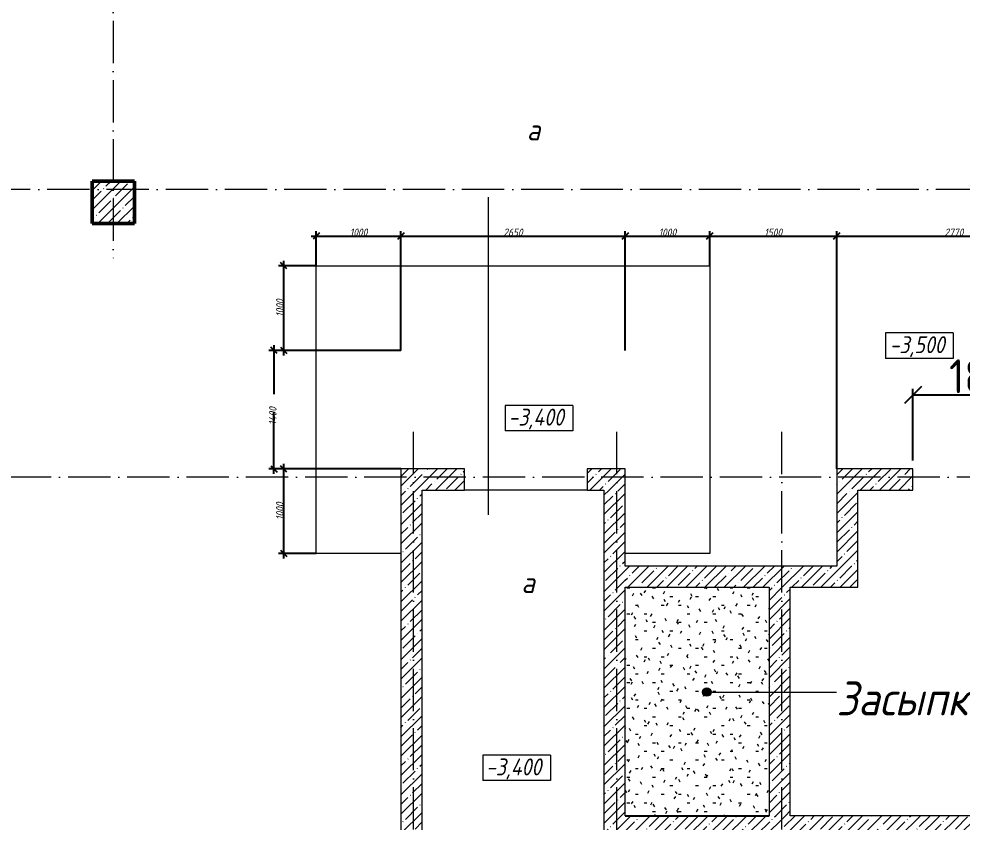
# Model space of a CAD drawing. Header units: millimetres. Extents: x -401725 to 250493, y 305116 to 802890.
# Drawn here: x -274116 to -262969, y 460922 to 470415 of the extents above; entities that cross this region are included whole.
import ezdxf

# ---------------------------------------------------------------- set-up
doc = ezdxf.new("R2010")
doc.units = ezdxf.units.MM
doc.linetypes.add('200_ШТРИХ_ш1п0_6_', pattern=[160, 100, -60])
doc.linetypes.add('50_200_ШТРИХ_1Т_ш5_п1_п1_', pattern=[700, 500, -100, 0, -100])
for name, color, linetype, lineweight in [('A-____-____-DIMS', 7, 'Continuous', 9), ('A-____-NOTE-TEXT', 7, 'Continuous', 9), ('A-FLOR-____-MCUT', 7, 'Continuous', 25), ('A-FLOR-____-OTLN', 7, 'Continuous', 9), ('A-FLOR-____-PATT-1', 7, 'Continuous', 9), ('A-WALL-____-MCUT-1', 7, 'Continuous', 9), ('A-WALL-____-PATT-1', 7, 'Continuous', 9), ('G-____-____-DIMS', 7, 'Continuous', 9), ('G-____-____-TEXT', 7, 'Continuous', 9), ('S-COLS-____-MCUT', 7, 'Continuous', 50), ('S-COLS-____-OTLN', 7, 'Continuous', 9), ('S-GRID-____-OTLN-1', 7, '50_200_ШТРИХ_1Т_ш5_п1_п1_', 9)]:
    doc.layers.add(name, color=color, linetype=linetype, lineweight=lineweight)
doc.layers.add('A-DETL-GENF-OTLN-4', color=9, linetype='200_ШТРИХ_ш1п0_6_', lineweight=9, true_color=0x808080)
doc.layers.add('A-DETL-GENF-OTLN-5', color=7, linetype='Continuous', lineweight=5, true_color=0xc0c0c0)
doc.styles.add('ISOCPEUR_I', font='isocpeui.ttf', dxfattribs={"width": 0.9, "height": 2.5})
doc.styles.add('ISOCPEUR_I_2', font='isocpeui.ttf', dxfattribs={"width": 0.85, "height": 2.3})
doc.styles.add('ISOCPEUR_I_7', font='isocpeui.ttf', dxfattribs={"width": 0.9, "height": 90})
doc.styles.add('СПДС', font='isocpeur.ttf', dxfattribs={"width": 0.9})
doc.dimstyles.new('ISO-1_8_0_9К_СРЕДНИЙ_Кладочные', dxfattribs={"dimscale": 304.8, "dimtxt": 89.638306, "dimasz": 0.246063, "dimexe": 0.19685, "dimexo": 0, "dimgap": 0, "dimtad": 1, "dimdec": 3, "dimrnd": 0.001, "dimdsep": 46, "dimtxsty": 'ISOCPEUR_I_7', "dimblk1": 'OBLIQUE', "dimblk2": 'OBLIQUE', "dimsah": 1, "dimcen": 0.09, "dimdle": 0.19685, "dimazin": 0, "dimtfac": 1, "dimtdec": 4, "dimtix": 1, "dimtmove": 2, "dimatfit": 3, "dimfxl": 1, "dimtvp": 1, "dimtolj": 1, "dimtzin": 0, "dimarcsym": 2})
doc.dimstyles.new('ISO-1_8_0_9К_СРЕДНИЙ_Кладочные_1', dxfattribs={"dimscale": 304.8, "dimtxt": 89.638306, "dimasz": 0.246063, "dimexe": 0.19685, "dimexo": 0, "dimgap": 0, "dimtad": 1, "dimdec": 3, "dimrnd": 0.001, "dimdsep": 46, "dimtxsty": 'ISOCPEUR_I_7', "dimblk1": 'OBLIQUE', "dimblk2": 'OBLIQUE', "dimsah": 1, "dimcen": 0.09, "dimdle": 0.19685, "dimazin": 0, "dimtfac": 1, "dimtdec": 4, "dimtix": 1, "dimtmove": 0, "dimatfit": 3, "dimfxl": 1, "dimtvp": 1, "dimtolj": 1, "dimtzin": 0, "dimarcsym": 2})
doc.dimstyles.new('Размера А3', dxfattribs={"dimtxt": 200, "dimasz": 100, "dimexe": 70, "dimexo": 100, "dimgap": 20, "dimtad": 1, "dimdec": 0, "dimrnd": 10, "dimzin": 0, "dimdsep": 46, "dimtxsty": 'СПДС', "dimblk": 'ARROWHEAD_6', "dimcen": 1, "dimclrd": 256, "dimclre": 256, "dimclrt": 256, "dimazin": 0, "dimtfac": 1, "dimtdec": 0, "dimtmove": 2, "dimatfit": 3, "dimfxl": 1, "dimtolj": 1, "dimtzin": 0, "dimarcsym": 0})
pattern_1 = [(45, (-350751.34, 459015.94), (-114.04925, 114.04925), []), (45, (-350637.3, 459015.94), (-114.04925, 114.04925), [201.612, -40.322, 3.353, -36.97])]

# ---------------------------------------------------------------- blocks, each defined once
blk = doc.blocks.new('BSC_Колонна _Прямоугольная - 500х500-V150-АР1_Кладочный план подвала в осях 1-64_А-ГГ')
at = {"layer": 'S-COLS-____-OTLN'}
h = blk.add_hatch(dxfattribs=at)
h.set_pattern_fill('FP_168', color=256, style=0, pattern_type=2)
h.set_pattern_definition([(45, (-77750, -9231.04), (-114.04925, 114.04925), []), (45, (-77635.95, -9231.04), (-114.04925, 114.04925), [201.613, -40.323, 3.353, -36.97])])
h.paths.add_polyline_path([(-250, -250), (250, -250), (250, 250), (-250, 250)], flags=0)
at = {"layer": 'S-COLS-____-MCUT'}
for p, q in [((250, 250), (-250, 250)), ((-250, 250), (-250, -250)), ((250, -250), (250, 250)), ((-250, -250), (250, -250))]:
    blk.add_line(p, q, dxfattribs=at)
blk = doc.blocks.new('DET_L_Имитация разреза_ISO2-5 - Вправо-27489996-АР1_Кладочный план подвала в осях 1-64_А-ГГ')
at = {"layer": 'A-DETL-GENF-OTLN-5'}
blk.add_line((143, 0), (3897, 0), dxfattribs=at)
blk = doc.blocks.new('Высотные отметки - 9_5х3_5_h_-17668430-АР1_Кладочный план подвала в осях 1-64_А-ГГ')
at = {"layer": 'G-____-____-DIMS'}
for p, q in [((-4, 3), (-4, 0)), ((4, 3), (-4, 3)), ((4, 3), (4, 0)), ((4, 0), (-4, 0))]:
    blk.add_line(p, q, dxfattribs=at)
blk = doc.blocks.new('_Oblique')
at = {"color": 0, "linetype": 'ByBlock', "lineweight": -2}
blk.add_line((-0.5, -0.5), (0.5, 0.5), dxfattribs=at)
blk = doc.blocks.new('*D8275')
at = {"layer": 'A-____-____-DIMS', "color": 0, "lineweight": -2, "transparency": 16777216}
for p, q in [((-270661, 467847), (-269541, 467847)), ((-270601, 467497), (-270601, 467907)), ((-269601, 466497), (-269601, 467907))]:
    blk.add_line(p, q, dxfattribs=at)
at = {"layer": 'Defpoints', "color": 0, "transparency": 16777216}
for p in [(-269601, 467847), (-270601, 467497), (-269601, 466497)]:
    blk.add_point(p, dxfattribs=at)
at = {"layer": 'A-____-____-DIMS', "color": 0, "lineweight": -2, "transparency": 16777216, "xscale": 75, "yscale": 75, "zscale": 75, "rotation": 180}
blk.add_blockref('_Oblique', (-270601, 467847), dxfattribs=at)
at = {"layer": 'A-____-____-DIMS', "color": 0, "lineweight": -2, "transparency": 16777216, "xscale": 75, "yscale": 75, "zscale": 75}
blk.add_blockref('_Oblique', (-269601, 467847), dxfattribs=at)
at = {"layer": 'A-____-____-DIMS', "color": 0, "transparency": 16777216, "insert": (-270101, 467892), "char_height": 90, "width": 504.73, "attachment_point": 5, "style": 'ISOCPEUR_I_7'}
blk.add_mtext('\\A1;1000', dxfattribs=at)
blk = doc.blocks.new('*D8276')
at = {"layer": 'A-____-____-DIMS', "color": 0, "lineweight": -2, "transparency": 16777216}
for p, q in [((-269661, 467847), (-266891, 467847)), ((-269601, 466497), (-269601, 467907)), ((-266951, 466497), (-266951, 467907))]:
    blk.add_line(p, q, dxfattribs=at)
at = {"layer": 'Defpoints', "color": 0, "transparency": 16777216}
for p in [(-266951, 467847), (-269601, 466497), (-266951, 466497)]:
    blk.add_point(p, dxfattribs=at)
at = {"layer": 'A-____-____-DIMS', "color": 0, "lineweight": -2, "transparency": 16777216, "xscale": 75, "yscale": 75, "zscale": 75, "rotation": 180}
blk.add_blockref('_Oblique', (-269601, 467847), dxfattribs=at)
at = {"layer": 'A-____-____-DIMS', "color": 0, "lineweight": -2, "transparency": 16777216, "xscale": 75, "yscale": 75, "zscale": 75}
blk.add_blockref('_Oblique', (-266951, 467847), dxfattribs=at)
at = {"layer": 'A-____-____-DIMS', "color": 0, "transparency": 16777216, "insert": (-268276, 467892), "char_height": 90, "width": 546.1, "attachment_point": 5, "style": 'ISOCPEUR_I_7'}
blk.add_mtext('\\A1;2650', dxfattribs=at)
blk = doc.blocks.new('*D8277')
at = {"layer": 'A-____-____-DIMS', "color": 0, "lineweight": -2, "transparency": 16777216}
for p, q in [((-267011, 467847), (-265891, 467847)), ((-266951, 466497), (-266951, 467907)), ((-265951, 467497), (-265951, 467907))]:
    blk.add_line(p, q, dxfattribs=at)
at = {"layer": 'Defpoints', "color": 0, "transparency": 16777216}
for p in [(-265951, 467847), (-265951, 467497), (-266951, 466497)]:
    blk.add_point(p, dxfattribs=at)
at = {"layer": 'A-____-____-DIMS', "color": 0, "lineweight": -2, "transparency": 16777216, "xscale": 75, "yscale": 75, "zscale": 75, "rotation": 180}
blk.add_blockref('_Oblique', (-266951, 467847), dxfattribs=at)
at = {"layer": 'A-____-____-DIMS', "color": 0, "lineweight": -2, "transparency": 16777216, "xscale": 75, "yscale": 75, "zscale": 75}
blk.add_blockref('_Oblique', (-265951, 467847), dxfattribs=at)
at = {"layer": 'A-____-____-DIMS', "color": 0, "transparency": 16777216, "insert": (-266451, 467892), "char_height": 90, "width": 504.73, "attachment_point": 5, "style": 'ISOCPEUR_I_7'}
blk.add_mtext('\\A1;1000', dxfattribs=at)
blk = doc.blocks.new('*D8278')
at = {"layer": 'A-____-____-DIMS', "color": 0, "lineweight": -2, "transparency": 16777216}
for p, q in [((-266011, 467847), (-264391, 467847)), ((-265951, 467497), (-265951, 467907)), ((-264451, 465097), (-264451, 467907))]:
    blk.add_line(p, q, dxfattribs=at)
at = {"layer": 'Defpoints', "color": 0, "transparency": 16777216}
for p in [(-264451, 467847), (-265951, 467497), (-264451, 465097)]:
    blk.add_point(p, dxfattribs=at)
at = {"layer": 'A-____-____-DIMS', "color": 0, "lineweight": -2, "transparency": 16777216, "xscale": 75, "yscale": 75, "zscale": 75, "rotation": 180}
blk.add_blockref('_Oblique', (-265951, 467847), dxfattribs=at)
at = {"layer": 'A-____-____-DIMS', "color": 0, "lineweight": -2, "transparency": 16777216, "xscale": 75, "yscale": 75, "zscale": 75}
blk.add_blockref('_Oblique', (-264451, 467847), dxfattribs=at)
at = {"layer": 'A-____-____-DIMS', "color": 0, "transparency": 16777216, "insert": (-265201, 467892), "char_height": 90, "width": 504.73, "attachment_point": 5, "style": 'ISOCPEUR_I_7'}
blk.add_mtext('\\A1;1500', dxfattribs=at)
blk = doc.blocks.new('*D8279')
at = {"layer": 'A-____-____-DIMS', "color": 0, "lineweight": -2, "transparency": 16777216}
for p, q in [((-264511, 467847), (-261621, 467847)), ((-264451, 465097), (-264451, 467907)), ((-261681, 467497), (-261681, 467907))]:
    blk.add_line(p, q, dxfattribs=at)
at = {"layer": 'Defpoints', "color": 0, "transparency": 16777216}
for p in [(-261681, 467847), (-261681, 467497), (-264451, 465097)]:
    blk.add_point(p, dxfattribs=at)
at = {"layer": 'A-____-____-DIMS', "color": 0, "lineweight": -2, "transparency": 16777216, "xscale": 75, "yscale": 75, "zscale": 75, "rotation": 180}
blk.add_blockref('_Oblique', (-264451, 467847), dxfattribs=at)
at = {"layer": 'A-____-____-DIMS', "color": 0, "lineweight": -2, "transparency": 16777216, "xscale": 75, "yscale": 75, "zscale": 75}
blk.add_blockref('_Oblique', (-261681, 467847), dxfattribs=at)
at = {"layer": 'A-____-____-DIMS', "color": 0, "transparency": 16777216, "insert": (-263066, 467892), "char_height": 90, "width": 546.1, "attachment_point": 5, "style": 'ISOCPEUR_I_7'}
blk.add_mtext('\\A1;2770', dxfattribs=at)
blk = doc.blocks.new('*D8284')
at = {"layer": 'A-____-____-DIMS', "color": 0, "lineweight": -2, "transparency": 16777216}
for p, q in [((-270986, 464037), (-270986, 465157)), ((-269601, 465097), (-271046, 465097)), ((-270601, 464097), (-271046, 464097))]:
    blk.add_line(p, q, dxfattribs=at)
at = {"layer": 'Defpoints', "color": 0, "transparency": 16777216}
for p in [(-270986, 465097), (-269601, 465097), (-270601, 464097)]:
    blk.add_point(p, dxfattribs=at)
at = {"layer": 'A-____-____-DIMS', "color": 0, "lineweight": -2, "transparency": 16777216, "xscale": 75, "yscale": 75, "zscale": 75}
for p, rotation in [((-270986, 465097), 90), ((-270986, 464097), 270)]:
    blk.add_blockref('_Oblique', p, dxfattribs=dict(at, rotation=rotation))
at = {"layer": 'A-____-____-DIMS', "color": 0, "transparency": 16777216, "insert": (-271031, 464597), "char_height": 90, "width": 504.73, "attachment_point": 5, "rotation": 90, "style": 'ISOCPEUR_I_7'}
blk.add_mtext('\\A1;1000', dxfattribs=at)
blk = doc.blocks.new('*D8285')
at = {"layer": 'A-____-____-DIMS', "color": 0, "lineweight": -2, "transparency": 16777216}
for p, q in [((-269601, 466497), (-271161, 466497)), ((-271101, 466557), (-271101, 465980)), ((-271101, 465037), (-271101, 465772)), ((-269601, 465097), (-271161, 465097))]:
    blk.add_line(p, q, dxfattribs=at)
at = {"layer": 'Defpoints', "color": 0, "transparency": 16777216}
for p in [(-271101, 466497), (-269601, 466497), (-269601, 465097)]:
    blk.add_point(p, dxfattribs=at)
at = {"layer": 'A-____-____-DIMS', "color": 0, "lineweight": -2, "transparency": 16777216, "xscale": 75, "yscale": 75, "zscale": 75}
for p, rotation in [((-271101, 466497), 90), ((-271101, 465097), 270)]:
    blk.add_blockref('_Oblique', p, dxfattribs=dict(at, rotation=rotation))
at = {"layer": 'A-____-____-DIMS', "color": 0, "transparency": 16777216, "insert": (-271161, 465615), "char_height": 90, "width": 521.28, "attachment_point": 1, "rotation": 90, "line_spacing_factor": 1.149209, "style": 'ISOCPEUR_I_7'}
blk.add_mtext('\\A1;1400', dxfattribs=at)
blk = doc.blocks.new('*D8286')
at = {"layer": 'A-____-____-DIMS', "color": 0, "lineweight": -2, "transparency": 16777216}
for p, q in [((-270986, 466437), (-270986, 467557)), ((-270601, 467497), (-271046, 467497)), ((-269601, 466497), (-271046, 466497))]:
    blk.add_line(p, q, dxfattribs=at)
at = {"layer": 'Defpoints', "color": 0, "transparency": 16777216}
for p in [(-270986, 467497), (-270601, 467497), (-269601, 466497)]:
    blk.add_point(p, dxfattribs=at)
at = {"layer": 'A-____-____-DIMS', "color": 0, "lineweight": -2, "transparency": 16777216, "xscale": 75, "yscale": 75, "zscale": 75}
for p, rotation in [((-270986, 467497), 90), ((-270986, 466497), 270)]:
    blk.add_blockref('_Oblique', p, dxfattribs=dict(at, rotation=rotation))
at = {"layer": 'A-____-____-DIMS', "color": 0, "transparency": 16777216, "insert": (-271031, 466997), "char_height": 90, "width": 504.73, "attachment_point": 5, "rotation": 90, "style": 'ISOCPEUR_I_7'}
blk.add_mtext('\\A1;1000', dxfattribs=at)
blk = doc.blocks.new('ARROWHEAD_6')
at = {"color": 0, "linetype": 'Continuous'}
for p, q in [((0, 0), (-1, 0)), ((-0.5, -0.5), (0.5, 0.5))]:
    blk.add_line(p, q, dxfattribs=at)
blk = doc.blocks.new('*D8536')
at = {"lineweight": -2, "transparency": 16777216}
for p, q in [((-263551, 465197), (-263551, 466041)), ((-263351, 465971), (-261951, 465971)), ((-261751, 465197), (-261751, 466041))]:
    blk.add_line(p, q, dxfattribs=at)
at = {"layer": 'Defpoints', "color": 0, "transparency": 16777216}
for p in [(-261751, 465971), (-263551, 465097), (-261751, 465097)]:
    blk.add_point(p, dxfattribs=at)
at = {"lineweight": -2, "transparency": 16777216, "xscale": 200, "yscale": 200, "zscale": 200, "rotation": 180}
blk.add_blockref('ARROWHEAD_6', (-263551, 465971), dxfattribs=at)
at = {"lineweight": -2, "transparency": 16777216, "xscale": 200, "yscale": 200, "zscale": 200}
blk.add_blockref('ARROWHEAD_6', (-261751, 465971), dxfattribs=at)
at = {"lineweight": 25, "transparency": 16777216, "insert": (-262651, 466191), "char_height": 400, "attachment_point": 5, "style": 'СПДС'}
blk.add_mtext('\\A1;1800', dxfattribs=at)

msp = doc.modelspace()

# ---------------------------------------------------------------- hatches: boundary and pattern name
at = {"layer": 'A-FLOR-____-PATT-1'}
h = msp.add_hatch(dxfattribs=at)
h.set_pattern_fill('FP_166', color=256, style=0, pattern_type=2)
h.set_pattern_definition([(0, (-350751.34, 459015.94), (406.4, 101.6), [33.528, -271.272, 33.528, -271.272, -1625.6]), (0, (-350751.34, 459015.94), (406.4, 101.6), [-609.6, 33.528, -576.072, 33.528, -271.272, -711.2]), (0, (-350751.34, 459015.94), (406.4, 101.6), [-1524, 33.528, -169.672, 33.528, -474.472]), (120, (-350598.94, 459066.74), (-291.18818, 301.15272), [33.528, -271.272, 33.528, -271.272, -1625.6]), (120, (-350598.94, 459066.74), (-291.18818, 301.15272), [-609.6, 33.528, -576.072, 33.528, -271.272, -711.2]), (120, (-350598.94, 459066.74), (-291.18818, 301.15272), [-1524, 33.528, -169.672, 33.528, -474.472]), (240, (-350548.14, 459269.94), (-115.21182, -402.75272), [33.528, -271.272, 33.528, -271.272, -1625.6]), (240, (-350548.14, 459269.94), (-115.21182, -402.75272), [-609.6, 33.528, -576.072, 33.528, -271.272, -711.2]), (240, (-350548.14, 459269.94), (-115.21182, -402.75272), [-1524, 33.528, -169.672, 33.528, -474.472])])
h.paths.add_polyline_path([(-266951.3432, 460997.3304), (-265251.3432, 460997.3304), (-265251.3432, 463696.983), (-266951.3432, 463696.983)], flags=0)
at = {"layer": 'A-WALL-____-PATT-1'}
h = msp.add_hatch(dxfattribs=at)
h.set_pattern_fill('FP_1', color=256, style=0, pattern_type=2)
h.set_pattern_definition(pattern_1)
h.paths.add_polyline_path([(-269601.3432, 457596.983), (-269351.3432, 457596.983), (-269351.3432, 465096.983), (-269601.3432, 465096.983), (-269601.3432, 459750.7694)], flags=0)
h = msp.add_hatch(dxfattribs=at)
h.set_pattern_fill('FP_1', color=256, style=0, pattern_type=2)
h.set_pattern_definition(pattern_1)
h.paths.add_polyline_path([(-266951.3432, 464846.983), (-266951.3432, 465096.983), (-267401.3432, 465096.983), (-267401.3432, 464846.983), (-267201.3432, 464846.983)], flags=0)
h.paths.add_polyline_path([(-269351.3432, 464846.983), (-268851.3432, 464846.983), (-268851.3432, 465096.983), (-269351.3432, 465096.983)], flags=0)
h = msp.add_hatch(dxfattribs=at)
h.set_pattern_fill('FP_1', color=256, style=0, pattern_type=2)
h.set_pattern_definition(pattern_1)
h.paths.add_polyline_path([(-264201.3432, 463946.983), (-264201.3432, 465096.983), (-264451.3432, 465096.983), (-264451.3432, 463946.983)], flags=0)
h = msp.add_hatch(dxfattribs=at)
h.set_pattern_fill('FP_1', color=256, style=0, pattern_type=2)
h.set_pattern_definition(pattern_1)
h.paths.add_polyline_path([(-261751.3432, 464846.983), (-261751.3432, 465096.983), (-261951.3432, 465096.983), (-261951.3432, 464846.983)], flags=0)
h.paths.add_polyline_path([(-263551.3432, 464846.983), (-263551.3432, 465096.983), (-264201.3432, 465096.983), (-264201.3432, 464846.983)], flags=0)
h = msp.add_hatch(dxfattribs=at)
h.set_pattern_fill('FP_1', color=256, style=0, pattern_type=2)
h.set_pattern_definition(pattern_1)
h.paths.add_polyline_path([(-266951.3432, 460746.983), (-266951.3432, 464846.983), (-267201.3432, 464846.983), (-267201.3432, 460746.983)], flags=0)
h = msp.add_hatch(dxfattribs=at)
h.set_pattern_fill('FP_1', color=256, style=0, pattern_type=2)
h.set_pattern_definition(pattern_1)
h.paths.add_polyline_path([(-264201.3432, 463696.983), (-264201.3432, 463946.983), (-266951.3432, 463946.983), (-266951.3432, 463696.983), (-265001.3432, 463696.983)], flags=0)
h = msp.add_hatch(dxfattribs=at)
h.set_pattern_fill('FP_1', color=256, style=0, pattern_type=2)
h.set_pattern_definition(pattern_1)
h.paths.add_polyline_path([(-265001.3432, 460996.983), (-265001.3432, 463696.983), (-265251.3432, 463696.983), (-265251.3432, 460996.983)], flags=0)
h = msp.add_hatch(dxfattribs=at)
h.set_pattern_fill('FP_1', color=256, style=0, pattern_type=2)
h.set_pattern_definition(pattern_1)
h.paths.add_polyline_path([(-261751.3432, 460746.983), (-261751.3432, 460996.983), (-266951.3432, 460996.983), (-266951.3432, 460746.983), (-262391.5497, 460746.983)], flags=0)
at = {"layer": 'G-____-____-TEXT'}
h = msp.add_hatch(color=256, dxfattribs=at)
edge = h.paths.add_edge_path(flags=0)
edge.add_arc((-265986.4225, 462458.7836), 50, 0, 360)

# ---------------------------------------------------------------- linework, layer by layer
at = {"layer": 'A-FLOR-____-MCUT'}
msp.add_line((-266951.3432, 460997.3304), (-265251.3432, 460997.3304), dxfattribs=at)
at = {"layer": 'A-FLOR-____-OTLN'}
for p, q in [((-270601.3432, 467496.983), (-265951.3432, 467496.983)), ((-270601.3432, 464096.983), (-270601.3432, 467496.983)), ((-265951.3432, 467496.983), (-265951.3432, 464096.983)), ((-267401.3432, 464846.983), (-268851.3432, 464846.983)), ((-267401.3432, 464846.983), (-268851.3432, 464846.983)), ((-269601.3432, 464096.983), (-270601.3432, 464096.983)), ((-265951.3432, 464096.983), (-266951.3432, 464096.983))]:
    msp.add_line(p, q, dxfattribs=at)
at = {"layer": 'A-WALL-____-MCUT-1'}
for p, q in [((-269601.3432, 465096.983), (-269601.3432, 457596.983)), ((-268851.3432, 465096.983), (-269601.3432, 465096.983)), ((-268851.3432, 464846.983), (-268851.3432, 465096.983)), ((-266951.3432, 465096.983), (-267401.3432, 465096.983)), ((-267401.3432, 465096.983), (-267401.3432, 464846.983)), ((-266951.3432, 463946.983), (-266951.3432, 465096.983)), ((-263551.3432, 465096.983), (-264451.3432, 465096.983)), ((-264451.3432, 465096.983), (-264451.3432, 463946.983)), ((-263551.3432, 464846.983), (-263551.3432, 465096.983)), ((-269351.3432, 457596.983), (-269351.3432, 464846.983)), ((-269351.3432, 464846.983), (-268851.3432, 464846.983)), ((-267401.3432, 464846.983), (-267201.3432, 464846.983)), ((-267201.3432, 464846.983), (-267201.3432, 460746.983)), ((-264201.3432, 464846.983), (-263551.3432, 464846.983)), ((-264201.3432, 463696.983), (-264201.3432, 464846.983)), ((-264451.3432, 463946.983), (-266951.3432, 463946.983)), ((-266951.3432, 460996.983), (-266951.3432, 463696.983)), ((-266951.3432, 463696.983), (-265251.3432, 463696.983)), ((-265251.3432, 463696.983), (-265251.3432, 460996.983)), ((-265001.3432, 460996.983), (-265001.3432, 463696.983)), ((-265001.3432, 463696.983), (-264201.3432, 463696.983)), ((-265251.3432, 460996.983), (-266951.3432, 460996.983)), ((-261751.3432, 460996.983), (-265001.3432, 460996.983))]:
    msp.add_line(p, q, dxfattribs=at)
at = {"layer": 'G-____-____-TEXT'}
msp.add_line((-265986.4225, 462458.7836), (-264453.6027, 462458.7836), dxfattribs=at)
msp.add_circle((-265986.4225, 462458.7836), 50, dxfattribs=at)
at = {"layer": 'S-GRID-____-OTLN-1'}
for p, q in [((-273001.3432, 508896.9006), (-273001.3432, 467585.8406)), ((-246676.9366, 468396.983), (-355213.8729, 468396.983)), ((-269451.3432, 454533.3346), (-269451.3432, 465550.9569)), ((-267051.3432, 454533.3346), (-267051.3432, 465550.9569)), ((-265101.3432, 454533.3346), (-265101.3432, 465550.9569)), ((-260432.5559, 464996.983), (-355420.1134, 464996.983))]:
    msp.add_line(p, q, dxfattribs=at)

# ---------------------------------------------------------------- block references
at = {"layer": 'A-DETL-GENF-OTLN-4', "rotation": 89.99999999999994}
msp.add_blockref('DET_L_Имитация разреза_ISO2-5 - Вправо-27489996-АР1_Кладочный план подвала в осях 1-64_А-ГГ', (-268565.9159, 464410.1752), dxfattribs=at)
at = {"layer": 'G-____-____-DIMS', "xscale": 99.99999999999993, "yscale": 99.99999999999993, "zscale": 99.99999999999993}
for p in [(-263475.4466, 466402.8534), (-267969.5144, 465547.0384), (-268235.0149, 461413.2858)]:
    msp.add_blockref('Высотные отметки - 9_5х3_5_h_-17668430-АР1_Кладочный план подвала в осях 1-64_А-ГГ', p, dxfattribs=at)
at = {"layer": 'S-COLS-____-OTLN'}
msp.add_blockref('BSC_Колонна _Прямоугольная - 500х500-V150-АР1_Кладочный план подвала в осях 1-64_А-ГГ', (-273001.3432, 468246.983), dxfattribs=at)

# ---------------------------------------------------------------- texts
at = {"layer": 'A-____-NOTE-TEXT', "char_height": 250, "width": 223.670813, "attachment_point": 1, "style": 'ISOCPEUR_I'}
for insert in [(-268113.5255, 469229.2417), (-268178.2944, 463879.4154)]:
    msp.add_mtext('\\fISOCPEUR|b0|i1|c204|p34|;\\W.9;а', dxfattribs=dict(at, insert=insert))
at = {"layer": 'G-____-____-DIMS', "char_height": 200, "attachment_point": 1, "line_spacing_factor": 1.149209, "style": 'ISOCPEUR_I_2'}
for s, insert, width in [('-3,500', (-263826.0204, 466664.1445), 841.377075), ('-3,400', (-268330.0476, 465808.3295), 865.279833), ('-3,400', (-268595.5481, 461674.5769), 865.279833)]:
    msp.add_mtext(s, dxfattribs=dict(at, insert=insert, width=width))
at = {"layer": 'G-____-____-TEXT', "insert": (-264453.6027, 462583.7836), "char_height": 400, "width": 1464.683063, "attachment_point": 1, "style": 'ISOCPEUR_I'}
msp.add_mtext('Засыпка', dxfattribs=at)

# ---------------------------------------------------------------- dimensions: what is measured, and where the dimension line sits
at = {"lineweight": 25}
dim = msp.add_linear_dim(base=(-261751.3432, 465971.2914), p1=(-263551.3432, 465096.983), p2=(-261751.3432, 465096.983), dimstyle='Размера А3', override={"dimtxt": 400, "dimasz": 200}, dxfattribs=at)
dim.commit()
dim.dimension.update_dxf_attribs({"geometry": '*D8536', "text_midpoint": (-262651.3432, 466191.2914)})
at = {"layer": 'A-____-____-DIMS'}
for base, p1, p2, override, picture, middle in [((-269601.3432, 467846.7753), (-270601.3432, 467496.983), (-269601.3432, 466496.983), {"dimtxt": 400, "dimpost": '<>', "dimfxl": 1414.213562}, '*D8275', (-270101.3432, 467891.7753)), ((-266951.3432, 467846.7753), (-269601.3432, 466496.983), (-266951.3432, 466496.983), {"dimtxt": 400, "dimpost": '<>', "dimfxl": 2650}, '*D8276', (-268276.3432, 467891.7753)), ((-265951.3432, 467846.7753), (-266951.3432, 466496.983), (-265951.3432, 467496.983), {"dimtxt": 400, "dimpost": '<>', "dimfxl": 1414.213562}, '*D8277', (-266451.3432, 467891.7753)), ((-264451.3432, 467846.7753), (-265951.3432, 467496.983), (-264451.3432, 465096.983), {"dimtxt": 400, "dimpost": '<>', "dimfxl": 2830.19434}, '*D8278', (-265201.3432, 467891.7753)), ((-261681.3432, 467846.7753), (-264451.3432, 465096.983), (-261681.3432, 467496.983), {"dimtxt": 400, "dimpost": '<>', "dimfxl": 3665.092086}, '*D8279', (-263066.3432, 467892.3548))]:
    dim = msp.add_linear_dim(base=base, p1=p1, p2=p2, dimstyle='ISO-1_8_0_9К_СРЕДНИЙ_Кладочные', override=override, dxfattribs=at)
    dim.commit()
    dim.dimension.update_dxf_attribs({"geometry": picture, "text_midpoint": middle})
for base, p1, p2, picture, middle in [((-270985.5894, 467496.983), (-269601.3432, 466496.983), (-270601.3432, 467496.983), '*D8286', (-271030.5894, 466996.983)), ((-270985.5894, 465096.983), (-270601.3432, 464096.983), (-269601.3432, 465096.983), '*D8284', (-271030.5894, 464596.983))]:
    dim = msp.add_linear_dim(base=base, p1=p1, p2=p2, angle=90, dimstyle='ISO-1_8_0_9К_СРЕДНИЙ_Кладочные', override={"dimtxt": 400, "dimpost": '<>', "dimfxl": 1414.213562}, dxfattribs=at)
    dim.commit()
    dim.dimension.update_dxf_attribs({"geometry": picture, "text_midpoint": middle})
dim = msp.add_linear_dim(base=(-271100.7514, 466496.983), p1=(-269601.3432, 465096.983), p2=(-269601.3432, 466496.983), angle=90, dimstyle='ISO-1_8_0_9К_СРЕДНИЙ_Кладочные_1', override={"dimtxt": 400, "dimpost": '<>', "dimfxl": 1400}, dxfattribs=at)
dim.commit()
dim.dimension.update_dxf_attribs({"geometry": '*D8285', "text_midpoint": (-271100.7514, 465875.9441), "dimtype": 160, "text_rotation": 90})

doc.saveas('drawing.dxf')
